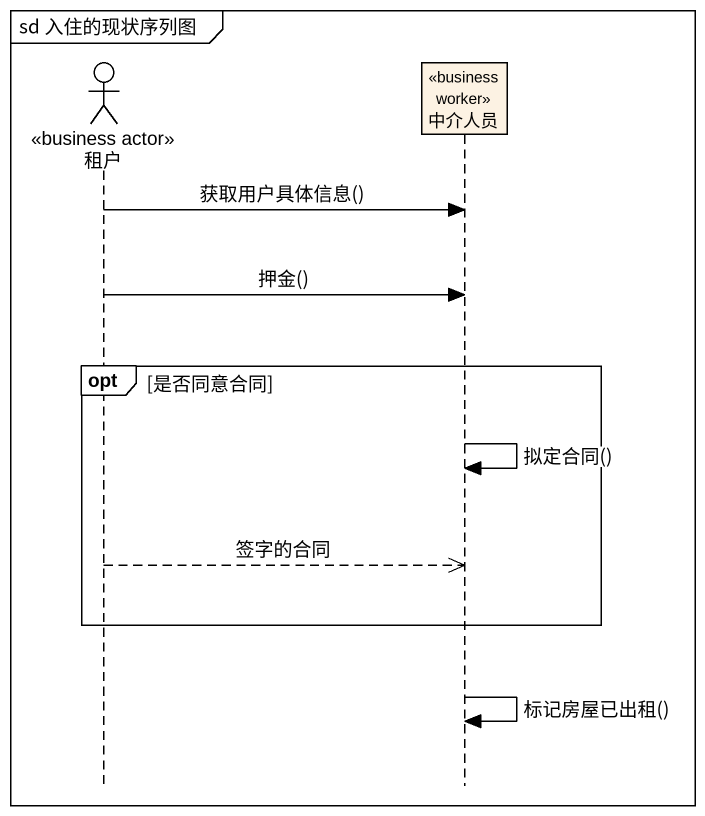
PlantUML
@startuml
mainframe sd 入住的现状序列图
hide footbox
actor 租户 <<business actor>>
participant 中介人员 <<business worker>>

租户 -> 中介人员 : 获取用户具体信息()
租户 -> 中介人员 : 押金()
opt 是否同意合同
  中介人员 -> 中介人员 : 拟定合同()
  租户 -->> 中介人员 : 签字的合同
end
中介人员 -> 中介人员 : 标记房屋已出租()
@enduml
